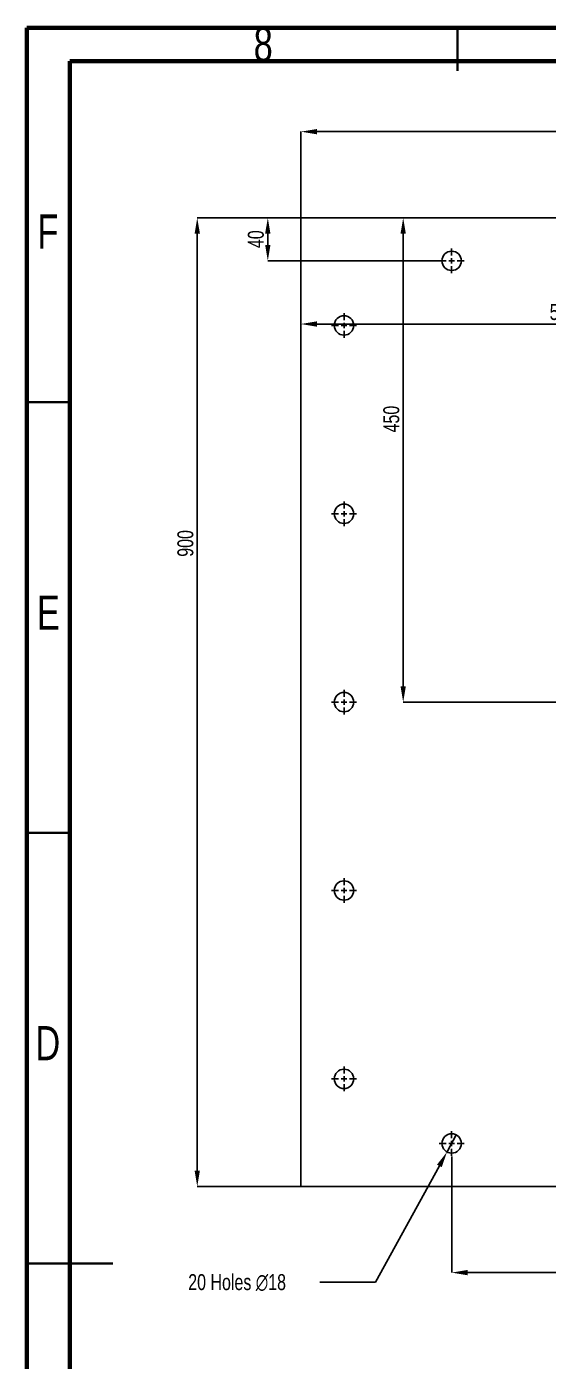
# Model space of a CAD drawing. Header units: millimetres. Extents: x 122 to 2816, y -707 to 556.
# Drawn here: x 580.7 to 641.3, y -571.8 to -416.8 of the extents above; entities that cross this region are included whole.
import ezdxf

# ---------------------------------------------------------------- set-up
doc = ezdxf.new("R2010")
doc.units = ezdxf.units.MM
doc.header["$PDSIZE"] = -1
doc.layers.add('FORMAT', color=7, linetype='Continuous')
doc.styles.add('SLDTEXTSTYLE7', font='TXT', dxfattribs={"width": 0.75})
doc.dimstyles.new('SLDDIMSTYLE68', dxfattribs={"dimtxt": 1.852083, "dimasz": 1.852083, "dimexe": 0, "dimexo": 0.625, "dimgap": 0.463021, "dimtad": 1, "dimdec": 0, "dimlfac": 8, "dimrnd": 1e-09, "dimzin": 12, "dimtxsty": 'SLDTEXTSTYLE7', "dimsah": 1, "dimcen": 2.5, "dimazin": 3, "dimtfac": 1, "dimtdec": 0, "dimtmove": 0, "dimatfit": 3, "dimfrac": 2, "dimtzin": 12})
doc.dimstyles.new('SLDDIMSTYLE71', dxfattribs={"dimtxt": 1.852083, "dimasz": 1.852083, "dimexe": 0, "dimexo": 0.625, "dimgap": 0.463021, "dimtad": 1, "dimdec": 0, "dimlfac": 8, "dimrnd": 1e-09, "dimzin": 12, "dimtxsty": 'SLDTEXTSTYLE7', "dimsah": 1, "dimcen": 2.5, "dimazin": 3, "dimtfac": 1, "dimtdec": 0, "dimtmove": 0, "dimatfit": 0, "dimfrac": 2, "dimtzin": 12})
doc.dimstyles.new('SLDDIMSTYLE76', dxfattribs={"dimtxt": 1.852083, "dimasz": 1.852083, "dimexe": 0, "dimexo": 0.625, "dimgap": 0.463021, "dimtad": 1, "dimdec": 0, "dimlfac": 8, "dimrnd": 1e-09, "dimzin": 12, "dimtxsty": 'SLDTEXTSTYLE7', "dimblk1": 'NONE', "dimsah": 1, "dimcen": 0, "dimazin": 3, "dimtfac": 1, "dimtdec": 0, "dimtmove": 0, "dimatfit": 3, "dimldrblk": 'NONE', "dimfrac": 2, "dimtzin": 12})

# ---------------------------------------------------------------- blocks, each defined once
blk = doc.blocks.new('*D1475')
at = {"layer": 'Defpoints', "color": 0}
for p in [(612.59, -438.95), (600.55, -551.45), (612.59, -551.45)]:
    blk.add_point(p, dxfattribs=at)
at = {"layer": 'FORMAT', "color": 0, "lineweight": -2}
for p, q in [((612.53, -438.95), (600.55, -438.95)), ((600.55, -440.8), (600.55, -549.6)), ((612.53, -551.45), (600.55, -551.45))]:
    blk.add_line(p, q, dxfattribs=at)
at = {"layer": 'FORMAT', "color": 0}
for points in [[(600.24, -440.8), (600.86, -440.8), (600.55, -438.95)], [(600.24, -549.6), (600.86, -549.6), (600.55, -551.45)]]:
    blk.add_solid(points, dxfattribs=at)
at = {"layer": 'FORMAT', "color": 0, "insert": (598.24, -476.77), "char_height": 1.852, "attachment_point": 2, "rotation": 90, "style": 'SLDTEXTSTYLE7'}
blk.add_mtext('\\A1;900', dxfattribs=at)
blk = doc.blocks.new('*D1476')
at = {"layer": 'Defpoints', "color": 0}
for p in [(612.59, -428.95), (612.59, -438.95), (750.09, -438.95)]:
    blk.add_point(p, dxfattribs=at)
at = {"layer": 'FORMAT', "color": 0, "lineweight": -2}
for p, q in [((612.59, -438.89), (612.59, -428.95)), ((748.24, -428.95), (614.44, -428.95)), ((750.09, -438.89), (750.09, -428.95))]:
    blk.add_line(p, q, dxfattribs=at)
at = {"layer": 'FORMAT', "color": 0}
for points in [[(614.44, -428.64), (614.44, -429.26), (612.59, -428.95)], [(748.24, -428.64), (748.24, -429.26), (750.09, -428.95)]]:
    blk.add_solid(points, dxfattribs=at)
at = {"layer": 'FORMAT', "color": 0, "insert": (681.88, -426.64), "char_height": 1.852, "attachment_point": 2, "style": 'SLDTEXTSTYLE7'}
blk.add_mtext('\\A1;1100', dxfattribs=at)
blk = doc.blocks.new('*D1477')
at = {"layer": 'Defpoints', "color": 0}
for p in [(612.59, -438.95), (612.59, -451.29), (675.09, -473.01)]:
    blk.add_point(p, dxfattribs=at)
at = {"layer": 'FORMAT', "color": 0, "lineweight": -2}
for p, q in [((612.59, -439.01), (612.59, -451.29)), ((673.24, -451.29), (614.44, -451.29)), ((675.09, -472.95), (675.09, -451.29))]:
    blk.add_line(p, q, dxfattribs=at)
at = {"layer": 'FORMAT', "color": 0}
for points in [[(614.44, -450.98), (614.44, -451.6), (612.59, -451.29)], [(673.24, -450.98), (673.24, -451.6), (675.09, -451.29)]]:
    blk.add_solid(points, dxfattribs=at)
at = {"layer": 'FORMAT', "color": 0, "insert": (643.02, -448.97), "char_height": 1.852, "attachment_point": 2, "style": 'SLDTEXTSTYLE7'}
blk.add_mtext('\\A1;500', dxfattribs=at)
blk = doc.blocks.new('*D1478')
at = {"layer": 'Defpoints', "color": 0}
for p in [(612.59, -438.95), (624.46, -495.2), (652.9, -495.2)]:
    blk.add_point(p, dxfattribs=at)
at = {"layer": 'FORMAT', "color": 0, "lineweight": -2}
for p, q in [((612.65, -438.95), (624.46, -438.95)), ((624.46, -440.8), (624.46, -493.35)), ((652.84, -495.2), (624.46, -495.2))]:
    blk.add_line(p, q, dxfattribs=at)
at = {"layer": 'FORMAT', "color": 0}
for points in [[(624.15, -440.8), (624.77, -440.8), (624.46, -438.95)], [(624.15, -493.35), (624.77, -493.35), (624.46, -495.2)]]:
    blk.add_solid(points, dxfattribs=at)
at = {"layer": 'FORMAT', "color": 0, "insert": (622.15, -462.33), "char_height": 1.852, "attachment_point": 2, "rotation": 90, "style": 'SLDTEXTSTYLE7'}
blk.add_mtext('\\A1;450', dxfattribs=at)
blk = doc.blocks.new('*D1479')
at = {"layer": 'Defpoints', "color": 0}
for p in [(630.63, -545.46), (629.55, -547.44)]:
    blk.add_point(p, dxfattribs=at)
at = {"layer": 'FORMAT', "color": 0, "lineweight": -2}
for p, q in [((630.63, -545.46), (629.55, -547.44)), ((621.26, -562.56), (628.66, -549.06)), ((614.78, -562.56), (621.26, -562.56))]:
    blk.add_line(p, q, dxfattribs=at)
at = {"layer": 'FORMAT', "color": 0}
blk.add_solid([(628.39, -548.91), (628.93, -549.21), (629.55, -547.44)], dxfattribs=at)
at = {"layer": 'FORMAT', "color": 0, "insert": (599.5, -561.63), "char_height": 1.8521, "attachment_point": 1, "style": 'SLDTEXTSTYLE7'}
blk.add_mtext('\\A1;20 Holes ∅18', dxfattribs=at)
blk = doc.blocks.new('_None')
blk = doc.blocks.new('*D1480')
at = {"layer": 'Defpoints', "color": 0}
for p in [(630.09, -547.89), (732.59, -547.89), (732.59, -561.45)]:
    blk.add_point(p, dxfattribs=at)
at = {"layer": 'FORMAT', "color": 0, "lineweight": -2}
for p, q in [((630.09, -547.95), (630.09, -561.45)), ((732.59, -547.95), (732.59, -561.45)), ((631.94, -561.45), (730.74, -561.45))]:
    blk.add_line(p, q, dxfattribs=at)
at = {"layer": 'FORMAT', "color": 0}
for points in [[(631.94, -561.14), (631.94, -561.76), (630.09, -561.45)], [(730.74, -561.14), (730.74, -561.76), (732.59, -561.45)]]:
    blk.add_solid(points, dxfattribs=at)
at = {"layer": 'FORMAT', "color": 0, "insert": (681.6, -559.14), "char_height": 1.8521, "attachment_point": 2, "style": 'SLDTEXTSTYLE7'}
blk.add_mtext('\\A1;205X4=820', dxfattribs=at)
blk = doc.blocks.new('*D1482')
at = {"layer": 'Defpoints', "color": 0}
for p in [(608.74, -438.95), (612.59, -438.95), (628.65, -443.95)]:
    blk.add_point(p, dxfattribs=at)
at = {"layer": 'FORMAT', "color": 0, "lineweight": -2}
for p, q in [((612.53, -438.95), (608.74, -438.95)), ((608.74, -442.1), (608.74, -440.8)), ((628.59, -443.95), (608.74, -443.95))]:
    blk.add_line(p, q, dxfattribs=at)
at = {"layer": 'FORMAT', "color": 0}
for points in [[(608.43, -440.8), (609.05, -440.8), (608.74, -438.95)], [(608.43, -442.1), (609.05, -442.1), (608.74, -443.95)]]:
    blk.add_solid(points, dxfattribs=at)
at = {"layer": 'FORMAT', "color": 0, "insert": (606.42, -441.44), "char_height": 1.852, "attachment_point": 2, "rotation": 90, "style": 'SLDTEXTSTYLE7'}
blk.add_mtext('\\A1;40', dxfattribs=at)
blk = doc.blocks.new('SW_CENTERMARKSYMBOL_230')
at = {"layer": 'FORMAT', "color": 0}
for p, q in [((-0.625, 0), (-1.4375, 0)), ((0, 0), (-0.3125, 0)), ((0, 0.625), (0, 1.4375)), ((0, 0), (0, 0.3125)), ((0, 0), (0, -0.3125)), ((0, 0), (0.3125, 0)), ((0.625, 0), (1.4375, 0)), ((0, -0.625), (0, -1.4375))]:
    blk.add_line(p, q, dxfattribs=at)
blk = doc.blocks.new('SW_CENTERMARKSYMBOL_243')
at = {"layer": 'FORMAT', "color": 0}
for p, q in [((-0.625, 0), (-1.4375, 0)), ((0, 0), (-0.3125, 0)), ((0, 0.625), (0, 1.4375)), ((0, 0), (0, 0.3125)), ((0, 0), (0, -0.3125)), ((0, 0), (0.3125, 0)), ((0.625, 0), (1.4375, 0)), ((0, -0.625), (0, -1.4375))]:
    blk.add_line(p, q, dxfattribs=at)
blk = doc.blocks.new('SW_CENTERMARKSYMBOL_244')
at = {"layer": 'FORMAT', "color": 0}
for p, q in [((-0.625, 0), (-1.4375, 0)), ((0, 0), (-0.3125, 0)), ((0, 0.625), (0, 1.4375)), ((0, 0), (0, 0.3125)), ((0, 0), (0, -0.3125)), ((0, 0), (0.3125, 0)), ((0.625, 0), (1.4375, 0)), ((0, -0.625), (0, -1.4375))]:
    blk.add_line(p, q, dxfattribs=at)
blk = doc.blocks.new('SW_CENTERMARKSYMBOL_245')
at = {"layer": 'FORMAT', "color": 0}
for p, q in [((-0.625, 0), (-1.4375, 0)), ((0, 0), (-0.3125, 0)), ((0, 0.625), (0, 1.4375)), ((0, 0), (0, 0.3125)), ((0, 0), (0, -0.3125)), ((0, 0), (0.3125, 0)), ((0.625, 0), (1.4375, 0)), ((0, -0.625), (0, -1.4375))]:
    blk.add_line(p, q, dxfattribs=at)
blk = doc.blocks.new('SW_CENTERMARKSYMBOL_247')
at = {"layer": 'FORMAT', "color": 0}
for p, q in [((-0.625, 0), (-1.4375, 0)), ((0, 0), (-0.3125, 0)), ((0, 0.625), (0, 1.4375)), ((0, 0), (0, 0.3125)), ((0, 0), (0, -0.3125)), ((0, 0), (0.3125, 0)), ((0.625, 0), (1.4375, 0)), ((0, -0.625), (0, -1.4375))]:
    blk.add_line(p, q, dxfattribs=at)
blk = doc.blocks.new('SW_CENTERMARKSYMBOL_248')
at = {"layer": 'FORMAT', "color": 0}
for p, q in [((-0.625, 0), (-1.4375, 0)), ((0, 0), (-0.3125, 0)), ((0, 0.625), (0, 1.4375)), ((0, 0), (0, 0.3125)), ((0, 0), (0, -0.3125)), ((0, 0), (0.3125, 0)), ((0.625, 0), (1.4375, 0)), ((0, -0.625), (0, -1.4375))]:
    blk.add_line(p, q, dxfattribs=at)
blk = doc.blocks.new('SW_CENTERMARKSYMBOL_249')
at = {"layer": 'FORMAT', "color": 0}
for p, q in [((-0.625, 0), (-1.4375, 0)), ((0, 0), (-0.3125, 0)), ((0, 0.625), (0, 1.4375)), ((0, 0), (0, 0.3125)), ((0, 0), (0, -0.3125)), ((0, 0), (0.3125, 0)), ((0.625, 0), (1.4375, 0)), ((0, -0.625), (0, -1.4375))]:
    blk.add_line(p, q, dxfattribs=at)

msp = doc.modelspace()

# ---------------------------------------------------------------- linework, layer by layer
at = {"color": 7, "linetype": 'Continuous', "lineweight": 70}
for p, q in [((580.748025, -703.879135), (580.748025, -416.879135)), ((580.748025, -416.879135), (980.748025, -416.879135)), ((585.748025, -697.74561), (585.748025, -420.74561)), ((585.748025, -420.74561), (975.150497, -420.74561))]:
    msp.add_line(p, q, dxfattribs=at)
at = {"color": 7, "linetype": 'Continuous', "lineweight": 35}
for p, q in [((630.748025, -421.879135), (630.748025, -416.879135)), ((585.748025, -460.379135), (580.748025, -460.379135)), ((585.748025, -510.379135), (580.748025, -510.379135)), ((580.747025, -560.379135), (590.749025, -560.379135)), ((585.748025, -560.379135), (580.748025, -560.379135))]:
    msp.add_line(p, q, dxfattribs=at)
at = {"color": 7, "linetype": 'Continuous', "lineweight": 25}
for p, q in [((750.08853, -438.950686), (612.58853, -438.950686)), ((612.58853, -438.950686), (612.58853, -551.450686)), ((612.58853, -551.450686), (750.08853, -551.450686))]:
    msp.add_line(p, q, dxfattribs=at)
for centre in [(630.08853, -443.950686), (617.58853, -451.450686), (617.58853, -473.325686), (617.58853, -495.200686), (617.58853, -517.075686), (617.58853, -538.950686), (630.08853, -546.450686)]:
    msp.add_circle(centre, 1.125, dxfattribs=at)

# ---------------------------------------------------------------- block references
at = {"layer": 'FORMAT'}
for name, p in [('SW_CENTERMARKSYMBOL_248', (630.08853, -443.950686)), ('SW_CENTERMARKSYMBOL_243', (617.58853, -451.450686)), ('SW_CENTERMARKSYMBOL_244', (617.58853, -473.325686)), ('SW_CENTERMARKSYMBOL_245', (617.58853, -495.200686)), ('SW_CENTERMARKSYMBOL_249', (617.58853, -517.075686)), ('SW_CENTERMARKSYMBOL_247', (617.58853, -538.950686)), ('SW_CENTERMARKSYMBOL_230', (630.08853, -546.450686))]:
    msp.add_blockref(name, p, dxfattribs=at)

# ---------------------------------------------------------------- texts
at = {"color": 7, "linetype": 'Continuous', "lineweight": 0, "char_height": 3.96875, "attachment_point": 2, "style": 'SLDTEXTSTYLE7'}
for s, insert in [('8', (608.208062, -416.818981)), ('F', (583.205765, -438.568981)), ('E', (583.255834, -482.818981)), ('D', (583.200712, -532.818981))]:
    msp.add_mtext(s, dxfattribs=dict(at, insert=insert))

# ---------------------------------------------------------------- dimensions: what is measured, and where the dimension line sits
at = {"layer": 'FORMAT'}
for base, p1, picture, middle in [((612.58853, -428.950686), (750.08853, -438.950686), '*D1476', (681.875478, -428.950686)), ((612.58853, -451.286916), (675.08853, -473.013186), '*D1477', (643.023836, -451.286916))]:
    dim = msp.add_linear_dim(base=base, p1=p1, p2=(612.58853, -438.950686), dimstyle='SLDDIMSTYLE68', dxfattribs=at)
    dim.commit()
    dim.dimension.update_dxf_attribs({"geometry": picture, "text_midpoint": middle, "dimtype": 160})
for base, p1, p2, dimstyle, picture, middle in [((600.55364, -551.450686), (612.58853, -438.950686), (612.58853, -551.450686), 'SLDDIMSTYLE68', '*D1475', (600.55364, -476.769603)), ((608.737635, -438.950686), (628.65103, -443.950686), (612.58853, -438.950686), 'SLDDIMSTYLE71', '*D1482', (608.737635, -441.441357)), ((624.461259, -495.200686), (612.58853, -438.950686), (652.90103, -495.200686), 'SLDDIMSTYLE68', '*D1478', (624.461259, -462.32792))]:
    dim = msp.add_linear_dim(base=base, p1=p1, p2=p2, angle=90, dimstyle=dimstyle, dxfattribs=at)
    dim.commit()
    dim.dimension.update_dxf_attribs({"geometry": picture, "text_midpoint": middle, "dimtype": 160})
dim = msp.add_diameter_dim_2p(p1=(630.629507, -545.464294), p2=(629.547554, -547.437079), text='20 Holes <>', dimstyle='SLDDIMSTYLE76', dxfattribs=at)
dim.commit()
dim.dimension.update_dxf_attribs({"geometry": '*D1479', "text_midpoint": (606.908542, -562.556885), "dimtype": 163})
dim = msp.add_linear_dim(base=(732.58853, -561.450686), p1=(630.08853, -547.888186), p2=(732.58853, -547.888186), text='205X4=<>', dimstyle='SLDDIMSTYLE68', dxfattribs=at)
dim.commit()
dim.dimension.update_dxf_attribs({"geometry": '*D1480', "text_midpoint": (681.602372, -561.450686), "dimtype": 160})

doc.saveas('drawing.dxf')
